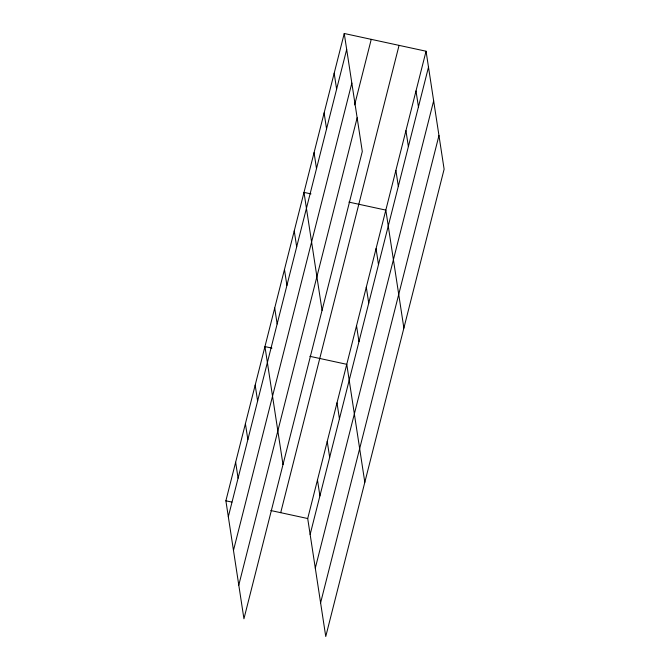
<?xml version="1.0" encoding="UTF-8"?>
<svg xmlns="http://www.w3.org/2000/svg" width="670" height="670" viewBox="0 0 670 670"><rect width="100%" height="100%" fill="white"/><g stroke="black" fill="none" stroke-linecap="round" stroke-linejoin="round"><path stroke-width="1" d="M344.246 33.5L362.294 151.47L243.939 618.779L225.882 500.8L344.246 33.5L426.061 51.221L444.118 169.2L325.754 636.5L307.706 518.53L426.061 51.221M228.319 516.729L346.683 49.429M233.47 550.405L351.834 83.105M354.639 104.888L371.247 39.346M238.78 585.103L357.144 117.794M280.705 512.676L399.06 45.376M310.143 534.451L428.498 67.151M315.294 568.127L433.657 100.827M320.603 602.824L438.967 135.524M310.997 193.898L303.996 192.382L322.052 310.352M348.886 202.106L385.82 210.104L403.876 328.082M271.945 348.107L264.943 346.591L282.991 464.57M309.825 356.314L346.767 364.321L364.815 482.291M225.882 500.8L231.887 502.098M270.772 510.523L307.706 518.53M416.003 90.944L418.44 106.873M405.945 130.667L408.382 146.596M395.886 170.389L398.323 186.31M376.054 248.662L378.491 264.583M334.179 73.223L336.616 89.144M366.297 287.212L368.734 303.142M324.121 112.945L326.558 128.866M356.532 325.762L358.969 341.692M314.062 152.66L316.5 168.589M337.002 402.871L339.439 418.8M327.236 441.421L329.673 457.35M294.239 230.932L296.676 246.862M317.471 479.971L319.908 495.901M284.474 269.491L286.911 285.412M274.708 308.041L277.146 323.97M255.178 385.141L257.615 401.07M245.413 423.7L247.85 439.62M235.647 462.25L238.084 478.179"/></g></svg>
